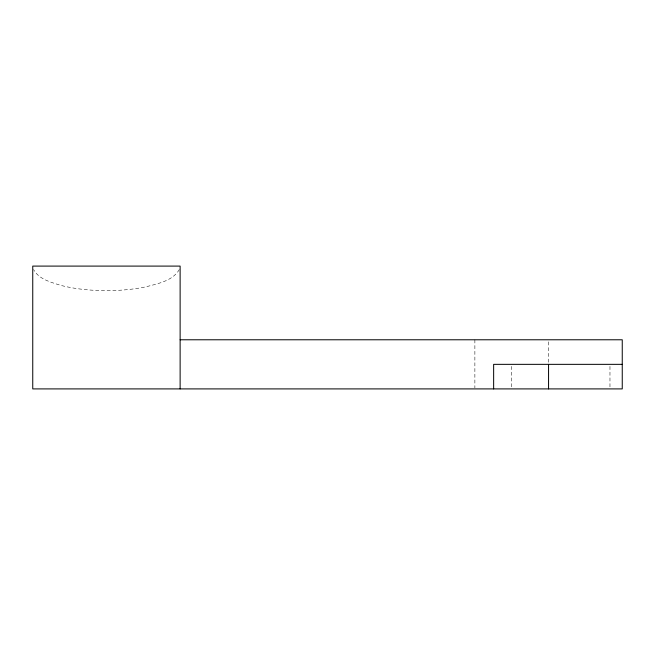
<?xml version="1.0" encoding="UTF-8"?>
<svg xmlns="http://www.w3.org/2000/svg" width="655" height="655" viewBox="0 0 655 655"><rect width="100%" height="100%" fill="white"/><g stroke="black" fill="none" stroke-linecap="round" stroke-linejoin="round"><path stroke-width="0.49" stroke-dasharray="3.27 2.46" d="M179.29 269.557C172.601 281.044 157.626 283.689 145.754 286.865C131.843 289.723 117.622 290.787 103.441 290.64C89.08 290.386 74.67 288.937 60.735 285.359C50.951 282.24 38.801 279.284 33.569 269.532M609.969 366.391L609.969 387.883M548.562 341.828L548.562 363.32M511.719 366.391L511.719 387.883M474.875 339.781L474.875 387.883"/><path stroke-width="0.98" d="M180.125 339.781L622.25 339.781L622.25 388.906L32.75 388.906L32.75 266.094L180.125 266.094L180.125 388.906M622.25 364.344L493.641 364.344L493.641 388.906M548.562 364.344L548.562 388.906"/></g></svg>
